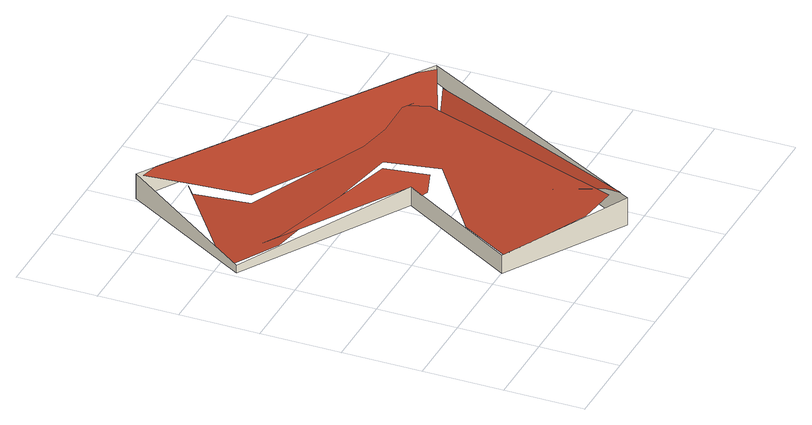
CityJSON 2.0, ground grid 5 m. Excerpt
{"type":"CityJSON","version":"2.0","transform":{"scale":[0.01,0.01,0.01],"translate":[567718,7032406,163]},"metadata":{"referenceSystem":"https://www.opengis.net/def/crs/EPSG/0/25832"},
"CityObjects":{
"building1":{"type":"Building","geometry":[{"type":"MultiSurface","lod":"2","boundaries":[[[0,1,2,3,4,5,6,7,8,9,10,11,12,13,14,15,16,17]],[[18,19,20,21,22,23,24,25]],[[26,27,28,29,30,31,32]],[[33,34,35,36,37,38,39,40,41,42,43,44,45]],[[46,47,48,49]],[[50,51,47,46]],[[52,30,51,50]],[[53,54,30,52]],[[55,56,54,53]],[[49,48,56,55]]],"semantics":{"surfaces":[{"type":"RoofSurface"},{"type":"WallSurface"}],"values":[0,0,0,0,1,1,1,1,1,1]}}]}
},
"vertices":[
[1764,1432,223],[1729,1554,219],[1756,1533,222],[1699,1577,216],[1480,1587,194],[1295,1638,176],[593,2025,105],[561,2376,99],[623,2427,104],[131,2037,60],[48,1898,53],[294,1724,78],[1198,1478,168],[1254,1136,176],[805,797,135],[641,492,121],[1130,200,171],[1348,154,193],[1416,111,182],[2253,1567,24],[1754,1372,130],[1556,1520,176],[1746,1377,132],[1380,253,192],[1225,445,230],[1417,207,184],[1242,1208,125],[1198,1478,126],[294,1724,135],[193,1784,136],[1079,1255,127],[1024,1163,127],[1063,1145,127],[2288,1619,116],[2205,1711,119],[650,2639,164],[533,2666,167],[560,2377,166],[560,2378,166],[623,2427,164],[561,2376,166],[593,2025,164],[1295,1638,144],[1480,1587,139],[1722,1576,132],[1775,1394,130],[1380,51,2],[1380,51,182],[2328,1638,116],[2328,1638,2],[628,500,2],[628,500,121],[1079,1255,2],[36,1878,2],[36,1878,53],[532,2710,2],[532,2710,167]
]}
